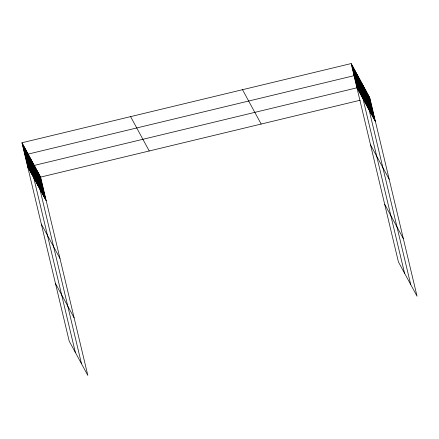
<?xml version="1.0" encoding="UTF-8"?>
<svg xmlns="http://www.w3.org/2000/svg" width="439" height="439" viewBox="0 0 439 439"><rect width="100%" height="100%" fill="white"/><g stroke="black" fill="none" stroke-linecap="round" stroke-linejoin="round"><path stroke-width="0.66" d="M21.95 142.763L40.591 177.115L87.838 375.438L69.197 341.087L21.95 142.763L351.162 63.562L369.803 97.913L417.05 296.237L398.409 261.885L351.162 63.562M40.591 177.115L360.101 100.246M363.338 99.466L369.803 97.913M356.803 87.246L375.444 121.592M370.532 144.881L389.173 179.227M384.679 204.256L403.32 238.602M242.52 89.699L261.161 124.05M130.592 116.626L149.233 150.978M27.591 166.447L46.232 200.793M41.321 224.077L59.962 258.428M55.468 283.457L74.109 317.803M369.38 97.134L375.021 120.818M368.958 96.355L374.599 120.039M368.535 95.576L374.176 119.26M368.112 94.797L373.754 118.481M367.69 94.017L373.331 117.701M367.267 93.244L372.909 116.922M366.845 92.464L372.486 116.143M366.422 91.685L372.063 115.364M366 90.906L371.641 114.59M365.577 90.127L371.218 113.811M365.155 89.347L370.796 113.032M364.732 88.568L370.373 112.252M364.31 87.789L369.951 111.473M363.887 87.01L369.528 110.694M410.712 284.56L363.465 86.236L34.253 165.432L81.5 363.755M363.026 85.424L368.667 109.108M362.587 84.617L368.228 108.296M362.148 83.805L367.789 107.489M361.709 82.993L367.35 106.677M361.27 82.186L366.911 105.87M360.825 81.374L366.472 105.058M360.386 80.567L366.033 104.252M359.947 79.755L365.588 103.439M359.508 78.949L365.149 102.627M359.069 78.137L364.71 101.821M358.63 77.33L364.271 101.008M358.191 76.518L363.832 100.202M357.752 75.711L363.393 99.39M404.56 273.223L357.313 74.899L28.101 154.1L75.349 352.424M356.874 74.092L362.515 97.771M356.435 73.28L362.076 96.964M355.996 72.468L361.637 96.152M355.557 71.661L361.198 95.345M355.113 70.849L360.759 94.533M354.674 70.042L360.32 93.727M354.235 69.23L359.876 92.914M353.796 68.424L359.437 92.102M353.357 67.611L358.998 91.296M352.918 66.805L358.559 90.483M352.479 65.993L358.12 89.677M352.04 65.186L357.681 88.865M351.601 64.374L357.242 88.058M40.169 176.335L45.81 200.014M39.746 175.556L45.387 199.24M39.323 174.777L44.965 198.461M38.901 173.998L44.542 197.682M38.478 173.218L44.12 196.902M38.056 172.439L43.697 196.123M37.633 171.66L43.274 195.344M37.211 170.886L42.852 194.565M36.788 170.107L42.429 193.786M36.366 169.328L42.007 193.012M35.943 168.549L41.584 192.233M35.521 167.769L41.162 191.453M35.098 166.99L40.739 190.674M34.676 166.211L40.317 189.895M33.814 164.625L39.455 188.309M33.375 163.813L39.016 187.497M32.936 163.006L38.577 186.685M32.497 162.194L38.138 185.878M32.058 161.387L37.699 185.066M31.619 160.575L37.26 184.259M31.18 159.769L36.821 183.447M30.741 158.956L36.382 182.64M30.296 158.15L35.943 181.828M29.857 157.338L35.504 181.022M29.418 156.525L35.06 180.209M28.979 155.719L34.621 179.403M28.54 154.907L34.182 178.591M27.662 153.288L33.304 176.972M27.223 152.481L32.865 176.16M26.784 151.669L32.426 175.353M26.345 150.862L31.987 174.541M25.906 150.05L31.548 173.734M25.467 149.244L31.109 172.922M25.028 148.431L30.67 172.115M24.584 147.625L30.231 171.303M24.145 146.813L29.792 170.497M23.706 146L29.347 169.684M23.267 145.194L28.908 168.878M22.828 144.382L28.469 168.066M22.389 143.575L28.03 167.259"/></g></svg>
